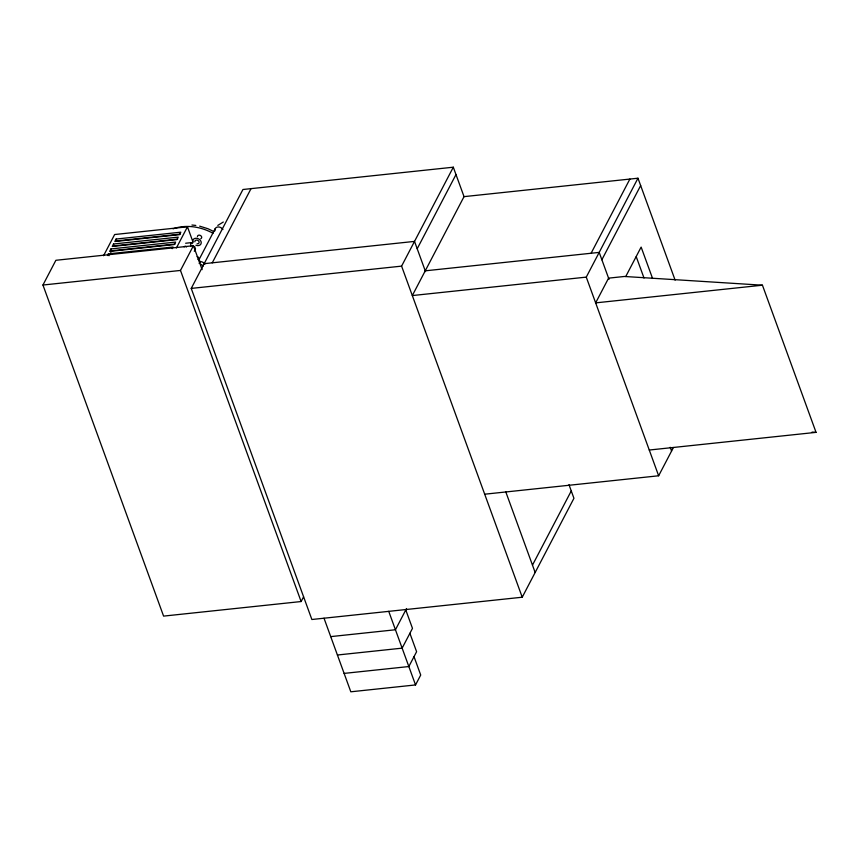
<?xml version="1.0" encoding="UTF-8"?>
<svg xmlns="http://www.w3.org/2000/svg" width="859" height="859" viewBox="0 0 859 859"><rect width="100%" height="100%" fill="white"/><g stroke="black" fill="none" stroke-linecap="round" stroke-linejoin="round"><path stroke-width="1.29" d="M303.592 596.833L301.122 601.536L163.586 616.107L42.95 285.027L55.878 260.288L193.415 245.717L202.133 269.64M103.563 255.724L114.644 234.528L187.466 226.808L192.824 241.529M107.482 255.531L108.352 253.877L173.078 247.027L172.208 248.67M110.929 248.938L109.641 251.408L174.366 244.547L175.655 242.077L110.929 248.938L111.606 250.774L110.747 252.428M113.517 243.988L112.228 246.469L176.954 239.607L178.243 237.127L113.517 243.988L114.193 245.835L177.598 239.113M116.105 239.049L114.816 241.519L179.542 234.657L180.83 232.188L116.105 239.049L116.77 240.885L180.175 234.163M176.374 248.004L187.466 226.808M301.122 601.536L180.487 270.445L193.415 245.717M194.274 251.236L195.508 248.885L194.606 246.436M198.901 259.869L215.265 228.569M568.969 484.648L573.941 498.295L522.229 597.22L311.871 619.5L191.235 288.409L242.947 189.495L453.305 167.204L464.032 196.636L412.32 295.56L586.268 277.124L637.979 178.21L464.032 196.636M212.259 262.833L251.043 188.636M522.229 597.22L401.593 266.129L453.305 167.204M417.206 248.756L455.989 174.56M591.099 253.255L629.883 179.059M406.522 608.559L395.441 629.754L330.715 636.616M601.869 259.751L640.664 185.565M625.749 276.523L641.136 247.081L652.561 278.434M324.015 618.222L350.816 691.796L415.541 684.934L420.717 675.045L414.017 656.652M532.483 565.125L571.267 490.94M484.701 494.204L658.649 475.779L673.424 447.518M217.799 225.412L223.297 222.03M111.606 250.774L175.011 244.053M185.651 243.237L191.439 242.625M204.163 263.681L414.521 241.4L425.527 271.605M42.95 285.027L180.487 270.445M191.235 288.409L401.593 266.129M425.248 270.821L599.195 252.396L609.02 279.368M762.438 285.199L595.652 302.873L608.58 278.144L624.386 276.469L762.438 285.199L816.05 432.356L649.264 450.03M337.415 655.009L402.141 648.148L412.481 628.359L405.781 609.965M344.115 673.402L408.841 666.541L416.604 651.702L409.893 633.308M812.066 432.098L816.05 432.356M191.922 225.026L195.798 225.434M199.675 226.153L207.975 228.741L213.902 231.608M637.979 178.21L675.12 280.141M636.24 256.712L644.014 278.037M670.203 447.281L671.577 451.05M586.268 277.124L658.649 475.779M505.801 491.917L535.157 572.481M388.74 611.361L415.541 684.934M108.352 253.877L109.018 255.724M197.441 236.687A2.223 1.739 27.6 0 1 200.534 235.538A2.223 1.739 27.6 0 1 200.77 238.705M193.082 242.689A4.456 3.468 27.6 0 1 196.196 238.233A4.456 3.468 27.6 0 1 201.242 242.818A4.456 3.468 27.6 0 1 195.895 245.255M194.875 241.808A2.223 1.739 27.6 0 1 196.765 240.09A2.223 1.739 27.6 0 1 199.116 242.174A2.223 1.739 27.6 0 1 197.076 243.763M190.999 246.071A2.223 0.902 84 0 1 190.977 243A2.223 0.902 84 0 1 192.298 243.602M184.148 246.877A6.238 2.534 84 0 1 186.435 246.963M197.119 256.723A4.456 2.126 -20 0 1 198.01 259.472M198.848 260.47A4.456 2.126 -20 0 1 199.127 263.38M199.76 261.598A4.456 3.468 27.6 0 1 204.839 264.185M215.051 230.749A4.456 3.468 27.6 0 1 217.681 227.001A4.456 3.468 27.6 0 1 222.932 229.568M200.577 264.314A4.456 3.468 27.6 0 1 203.132 266.065M173.035 228.848A44.539 34.704 27.6 0 1 213.043 233.283"/></g></svg>
